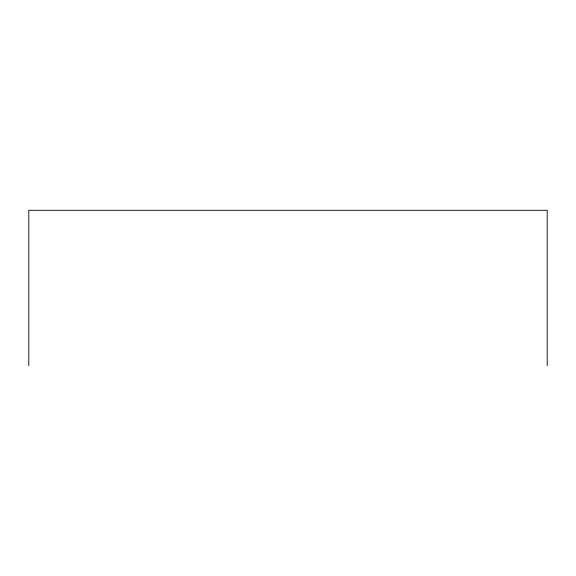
<?xml version="1.0" encoding="UTF-8"?>
<svg xmlns="http://www.w3.org/2000/svg" width="576" height="576" viewBox="0 0 576 576"><rect width="100%" height="100%" fill="white"/><g stroke="black" fill="none" stroke-linecap="round" stroke-linejoin="round"><path stroke-width="0.86" d="M547.2 365.702L547.2 210.298L28.8 210.298L28.8 365.702"/></g></svg>
